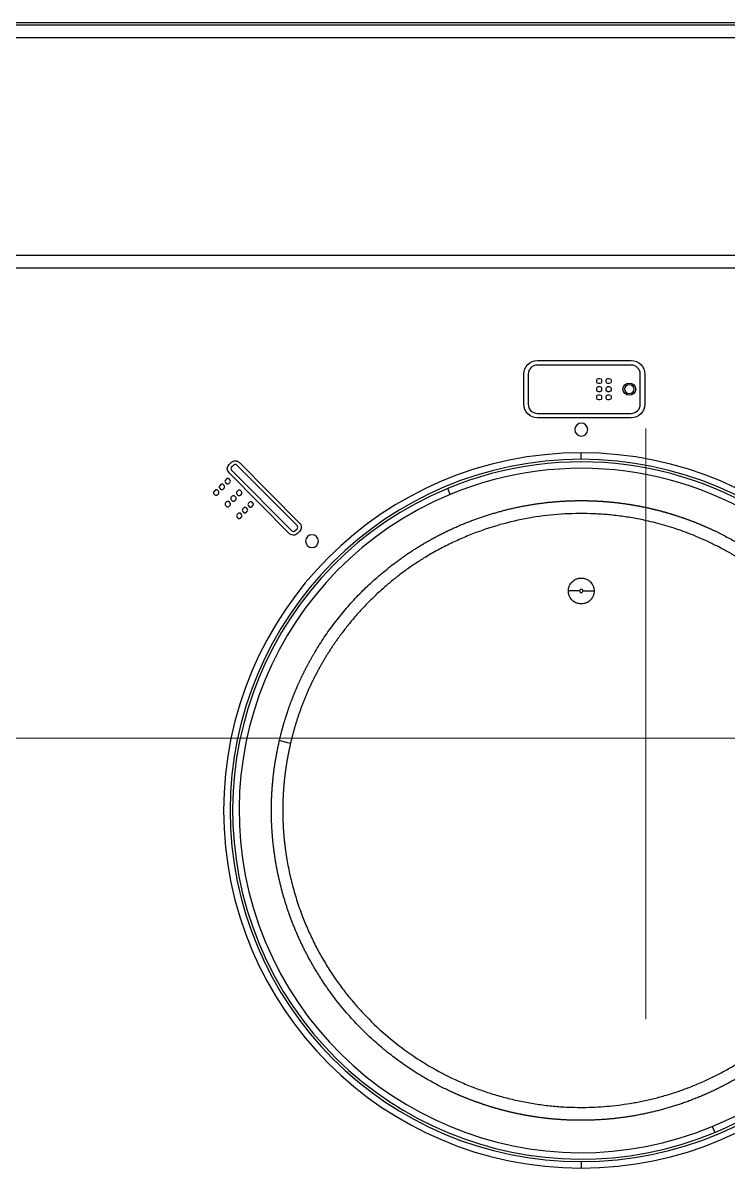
# Model space of a CAD drawing. Extents: x 4885 to 9138, y -729 to 2388.
# Drawn here: x 6215.2 to 6269.8, y 161 to 249.7 of the extents above; entities that cross this region are included whole.
import ezdxf

# ---------------------------------------------------------------- set-up
doc = ezdxf.new("R2010")
doc.units = 0
doc.header["$LTSCALE"] = 10
doc.header["$MEASUREMENT"] = 0
doc.linetypes.add('CENTER2', pattern=[28.575, 19.05, -3.175, 3.175, -3.175])
doc.layers.get('0').update_dxf_attribs({"linetype": 'CONTINUOUS'})
doc.layers.add('Cneter', color=1, linetype='CENTER2', lineweight=13)

msp = doc.modelspace()

# ---------------------------------------------------------------- linework, layer by layer
at = {"color": 7, "linetype": 'Continuous', "lineweight": 25}
for p, q in [((6205.17, 249.531), (6385.925, 249.531)), ((6403.427, 249.688), (6205.175, 249.688)), ((6385.925, 248.531), (6205.17, 248.531)), ((5990.496, 231.688), (6386.354, 231.688)), ((6386.354, 230.688), (5990.496, 230.688)), ((6255.027, 223.543), (6262.299, 223.543)), ((6262.299, 223.191), (6255.027, 223.191)), ((6253.97, 220.149), (6253.97, 222.487)), ((6254.323, 222.487), (6254.323, 220.149)), ((6259.628, 221.888), (6259.628, 222.016)), ((6259.766, 222.153), (6259.867, 222.153)), ((6259.867, 221.751), (6259.766, 221.751)), ((6260.004, 222.016), (6260.004, 221.888)), ((6260.356, 221.888), (6260.356, 222.016)), ((6260.494, 222.153), (6260.595, 222.153)), ((6260.595, 221.751), (6260.494, 221.751)), ((6260.732, 222.016), (6260.732, 221.888)), ((6263.003, 220.149), (6263.003, 222.487)), ((6263.355, 222.487), (6263.355, 220.149)), ((6259.628, 221.254), (6259.628, 221.382)), ((6259.766, 221.519), (6259.867, 221.519)), ((6259.867, 221.116), (6259.766, 221.116)), ((6259.766, 220.885), (6259.867, 220.885)), ((6260.004, 221.382), (6260.004, 221.254)), ((6260.356, 221.254), (6260.356, 221.382)), ((6260.494, 221.519), (6260.595, 221.519)), ((6260.595, 221.116), (6260.494, 221.116)), ((6260.494, 220.885), (6260.595, 220.885)), ((6260.732, 221.382), (6260.732, 221.254)), ((6259.628, 220.62), (6259.628, 220.748)), ((6259.867, 220.482), (6259.766, 220.482)), ((6260.004, 220.748), (6260.004, 220.62)), ((6260.356, 220.62), (6260.356, 220.748)), ((6260.595, 220.482), (6260.494, 220.482)), ((6260.732, 220.748), (6260.732, 220.62)), ((6255.027, 219.445), (6262.299, 219.445)), ((6262.299, 219.092), (6255.027, 219.092)), ((6231.141, 215.484), (6231.303, 215.643)), ((6231.949, 215.641), (6236.608, 210.952)), ((6258.425, 215.888), (6258.425, 216.388)), ((6235.799, 210.148), (6231.14, 214.837)), ((6231.34, 215.036), (6235.999, 210.347)), ((6231.502, 215.443), (6231.341, 215.284)), ((6231.502, 215.443), (6231.502, 215.443)), ((6236.408, 210.753), (6231.749, 215.442)), ((6230.502, 213.925), (6230.42, 213.843)), ((6230.763, 213.861), (6230.7, 213.924)), ((6230.861, 214.084), (6230.924, 214.021)), ((6230.944, 214.363), (6230.862, 214.282)), ((6231.122, 214.02), (6231.204, 214.101)), ((6231.205, 214.299), (6231.142, 214.363)), ((6229.977, 213.207), (6230.04, 213.143)), ((6230.06, 213.486), (6229.978, 213.405)), ((6230.238, 213.142), (6230.32, 213.224)), ((6230.321, 213.422), (6230.258, 213.485)), ((6230.419, 213.645), (6230.482, 213.582)), ((6230.68, 213.581), (6230.762, 213.662)), ((6231.396, 213.023), (6231.314, 212.942)), ((6231.657, 212.959), (6231.594, 213.022)), ((6231.838, 213.462), (6231.756, 213.38)), ((6231.756, 213.182), (6231.818, 213.119)), ((6232.017, 213.118), (6232.099, 213.2)), ((6232.099, 213.398), (6232.036, 213.461)), ((6248.274, 213.167), (6248.083, 213.629)), ((6230.871, 212.305), (6230.934, 212.242)), ((6230.954, 212.584), (6230.872, 212.503)), ((6231.132, 212.241), (6231.214, 212.322)), ((6231.215, 212.52), (6231.152, 212.584)), ((6231.313, 212.744), (6231.376, 212.68)), ((6231.574, 212.68), (6231.656, 212.761)), ((6232.29, 212.122), (6232.208, 212.04)), ((6232.551, 212.057), (6232.488, 212.121)), ((6232.65, 212.281), (6232.713, 212.217)), ((6232.733, 212.56), (6232.651, 212.479)), ((6232.911, 212.217), (6232.993, 212.298)), ((6232.994, 212.496), (6232.931, 212.559)), ((6231.765, 211.403), (6231.828, 211.34)), ((6231.848, 211.683), (6231.766, 211.602)), ((6232.026, 211.339), (6232.108, 211.421)), ((6232.109, 211.619), (6232.046, 211.682)), ((6232.208, 211.842), (6232.27, 211.779)), ((6232.468, 211.778), (6232.55, 211.859)), ((6236.246, 210.346), (6236.407, 210.506)), ((6236.606, 210.306), (6236.445, 210.146)), ((6258.291, 205.688), (6257.427, 205.688)), ((6258.559, 205.688), (6259.424, 205.688)), ((6268.576, 164.21), (6268.768, 163.748)), ((6258.425, 161.488), (6258.425, 160.988))]:
    msp.add_line(p, q, dxfattribs=at)
for centre, radius, start, end in [((6258.425, 218.188), 0.5, 0, 180), ((6258.425, 218.188), 0.5, 180, 0), ((6258.425, 188.688), 27.7, 90, 270), ((6258.425, 188.688), 27.2, 90, 270), ((6258.425, 188.688), 27, 292.52267, 112.52267), ((6258.425, 188.688), 27.7, 270, 90), ((6258.425, 188.688), 27.2, 270, 90), ((6258.425, 188.688), 26.5, 292.52267, 112.52267), ((6258.425, 188.688), 27, 112.52267, 292.52267), ((6258.425, 188.688), 26.5, 112.52267, 292.52267), ((6237.566, 209.548), 0.5, 0, 180), ((6237.566, 209.548), 0.5, 180, 0), ((6258.425, 205.688), 0.134, 359.99998, 179.99999), ((6258.425, 205.688), 0.134, 179.99999, 359.99998)]:
    msp.add_arc(centre, radius, start, end, dxfattribs=at)
msp.add_ellipse((6236.025, 193.906), major_axis=(-0.975, 0.224), ratio=0.029444, start_param=6.283096, end_param=7.739866, dxfattribs=at)
for points in [[(6253.97, 222.487), (6253.97, 223.069), (6254.444, 223.543), (6255.027, 223.543)], [(6262.299, 223.543), (6262.881, 223.543), (6263.355, 223.069), (6263.355, 222.487)], [(6255.027, 223.191), (6254.639, 223.191), (6254.323, 222.875), (6254.323, 222.487)], [(6263.003, 222.487), (6263.003, 222.875), (6262.687, 223.191), (6262.299, 223.191)], [(6259.628, 222.016), (6259.628, 222.092), (6259.69, 222.153), (6259.766, 222.153)], [(6259.766, 221.751), (6259.69, 221.751), (6259.628, 221.812), (6259.628, 221.888)], [(6259.867, 222.153), (6259.943, 222.153), (6260.004, 222.092), (6260.004, 222.016)], [(6260.004, 221.888), (6260.004, 221.812), (6259.943, 221.751), (6259.867, 221.751)], [(6260.356, 222.016), (6260.356, 222.092), (6260.418, 222.153), (6260.494, 222.153)], [(6260.494, 221.751), (6260.418, 221.751), (6260.356, 221.812), (6260.356, 221.888)], [(6260.595, 222.153), (6260.671, 222.153), (6260.732, 222.092), (6260.732, 222.016)], [(6260.732, 221.888), (6260.732, 221.812), (6260.671, 221.751), (6260.595, 221.751)], [(6259.628, 221.382), (6259.628, 221.458), (6259.69, 221.519), (6259.766, 221.519)], [(6259.766, 221.116), (6259.69, 221.116), (6259.628, 221.178), (6259.628, 221.254)], [(6259.628, 220.748), (6259.628, 220.824), (6259.69, 220.885), (6259.766, 220.885)], [(6259.867, 221.519), (6259.943, 221.519), (6260.004, 221.458), (6260.004, 221.382)], [(6260.004, 221.254), (6260.004, 221.178), (6259.943, 221.116), (6259.867, 221.116)], [(6259.867, 220.885), (6259.943, 220.885), (6260.004, 220.824), (6260.004, 220.748)], [(6260.356, 221.382), (6260.356, 221.458), (6260.418, 221.519), (6260.494, 221.519)], [(6260.494, 221.116), (6260.418, 221.116), (6260.356, 221.178), (6260.356, 221.254)], [(6260.356, 220.748), (6260.356, 220.824), (6260.418, 220.885), (6260.494, 220.885)], [(6260.595, 221.519), (6260.671, 221.519), (6260.732, 221.458), (6260.732, 221.382)], [(6260.732, 221.254), (6260.732, 221.178), (6260.671, 221.116), (6260.595, 221.116)], [(6260.595, 220.885), (6260.671, 220.885), (6260.732, 220.824), (6260.732, 220.748)], [(6255.027, 219.092), (6254.444, 219.092), (6253.97, 219.566), (6253.97, 220.149)], [(6254.323, 220.149), (6254.323, 219.761), (6254.639, 219.445), (6255.027, 219.445)], [(6259.766, 220.482), (6259.69, 220.482), (6259.628, 220.544), (6259.628, 220.62)], [(6260.004, 220.62), (6260.004, 220.544), (6259.943, 220.482), (6259.867, 220.482)], [(6260.494, 220.482), (6260.418, 220.482), (6260.356, 220.544), (6260.356, 220.62)], [(6260.732, 220.62), (6260.732, 220.544), (6260.671, 220.482), (6260.595, 220.482)], [(6262.299, 219.445), (6262.687, 219.445), (6263.003, 219.761), (6263.003, 220.149)], [(6263.355, 220.149), (6263.355, 219.566), (6262.881, 219.092), (6262.299, 219.092)], [(6231.303, 215.643), (6231.389, 215.729), (6231.504, 215.777), (6231.626, 215.776)], [(6231.626, 215.776), (6231.745, 215.773), (6231.863, 215.728), (6231.949, 215.641)], [(6231.14, 214.837), (6230.962, 215.016), (6230.963, 215.306), (6231.141, 215.484)], [(6231.341, 215.284), (6231.272, 215.216), (6231.272, 215.105), (6231.34, 215.036)], [(6231.625, 215.494), (6231.579, 215.494), (6231.535, 215.476), (6231.502, 215.443)], [(6231.633, 215.494), (6231.631, 215.494), (6231.628, 215.494), (6231.625, 215.494)], [(6231.749, 215.442), (6231.718, 215.474), (6231.677, 215.492), (6231.633, 215.494)], [(6230.42, 213.843), (6230.365, 213.789), (6230.365, 213.7), (6230.419, 213.645)], [(6230.7, 213.924), (6230.646, 213.979), (6230.557, 213.979), (6230.502, 213.925)], [(6230.762, 213.662), (6230.817, 213.717), (6230.817, 213.806), (6230.763, 213.861)], [(6230.862, 214.282), (6230.807, 214.228), (6230.807, 214.139), (6230.861, 214.084)], [(6230.924, 214.021), (6230.979, 213.966), (6231.067, 213.965), (6231.122, 214.02)], [(6231.142, 214.363), (6231.088, 214.418), (6230.999, 214.418), (6230.944, 214.363)], [(6231.204, 214.101), (6231.259, 214.156), (6231.26, 214.244), (6231.205, 214.299)], [(6229.978, 213.405), (6229.923, 213.35), (6229.922, 213.262), (6229.977, 213.207)], [(6230.04, 213.143), (6230.094, 213.088), (6230.183, 213.088), (6230.238, 213.142)], [(6230.258, 213.485), (6230.203, 213.54), (6230.115, 213.541), (6230.06, 213.486)], [(6230.32, 213.224), (6230.375, 213.278), (6230.375, 213.367), (6230.321, 213.422)], [(6230.482, 213.582), (6230.536, 213.527), (6230.625, 213.527), (6230.68, 213.581)], [(6231.314, 212.942), (6231.259, 212.887), (6231.259, 212.799), (6231.313, 212.744)], [(6231.594, 213.022), (6231.54, 213.077), (6231.451, 213.078), (6231.396, 213.023)], [(6231.656, 212.761), (6231.711, 212.815), (6231.712, 212.904), (6231.657, 212.959)], [(6231.756, 213.38), (6231.701, 213.326), (6231.701, 213.237), (6231.756, 213.182)], [(6231.818, 213.119), (6231.873, 213.064), (6231.962, 213.064), (6232.017, 213.118)], [(6232.036, 213.461), (6231.982, 213.516), (6231.893, 213.516), (6231.838, 213.462)], [(6232.099, 213.2), (6232.153, 213.254), (6232.154, 213.343), (6232.099, 213.398)], [(6230.872, 212.503), (6230.817, 212.449), (6230.817, 212.36), (6230.871, 212.305)], [(6230.934, 212.242), (6230.988, 212.187), (6231.077, 212.186), (6231.132, 212.241)], [(6231.152, 212.584), (6231.098, 212.639), (6231.009, 212.639), (6230.954, 212.584)], [(6231.214, 212.322), (6231.269, 212.377), (6231.269, 212.465), (6231.215, 212.52)], [(6231.376, 212.68), (6231.431, 212.625), (6231.519, 212.625), (6231.574, 212.68)], [(6232.208, 212.04), (6232.153, 211.986), (6232.153, 211.897), (6232.208, 211.842)], [(6232.488, 212.121), (6232.434, 212.176), (6232.345, 212.176), (6232.29, 212.122)], [(6232.55, 211.859), (6232.605, 211.914), (6232.606, 212.002), (6232.551, 212.057)], [(6232.651, 212.479), (6232.596, 212.424), (6232.595, 212.336), (6232.65, 212.281)], [(6232.713, 212.217), (6232.767, 212.162), (6232.856, 212.162), (6232.911, 212.217)], [(6232.931, 212.559), (6232.876, 212.614), (6232.788, 212.615), (6232.733, 212.56)], [(6232.993, 212.298), (6233.048, 212.352), (6233.048, 212.441), (6232.994, 212.496)], [(6231.766, 211.602), (6231.711, 211.547), (6231.711, 211.458), (6231.765, 211.403)], [(6231.828, 211.34), (6231.883, 211.285), (6231.971, 211.285), (6232.026, 211.339)], [(6232.046, 211.682), (6231.992, 211.737), (6231.903, 211.737), (6231.848, 211.683)], [(6232.108, 211.421), (6232.163, 211.475), (6232.164, 211.564), (6232.109, 211.619)], [(6232.27, 211.779), (6232.325, 211.724), (6232.413, 211.723), (6232.468, 211.778)], [(6235.999, 210.347), (6236.032, 210.314), (6236.068, 210.296), (6236.123, 210.295)], [(6236.123, 210.295), (6236.169, 210.295), (6236.213, 210.313), (6236.246, 210.346)], [(6236.407, 210.506), (6236.44, 210.539), (6236.459, 210.583), (6236.459, 210.629)], [(6236.459, 210.629), (6236.459, 210.676), (6236.441, 210.72), (6236.408, 210.753)], [(6236.741, 210.628), (6236.741, 210.506), (6236.693, 210.392), (6236.606, 210.306)], [(6236.608, 210.952), (6236.694, 210.865), (6236.741, 210.751), (6236.741, 210.628)], [(6236.1, 210.014), (6235.986, 210.019), (6235.88, 210.067), (6235.799, 210.148)], [(6236.121, 210.013), (6236.115, 210.013), (6236.107, 210.013), (6236.1, 210.014)], [(6236.445, 210.146), (6236.359, 210.06), (6236.244, 210.013), (6236.121, 210.013)]]:
    msp.add_open_spline(points, degree=3, dxfattribs=at)
for points, knots in [([(6262.155, 220.846), (6261.88, 220.846), (6261.656, 221.058), (6261.656, 221.578), (6261.88, 221.79), (6262.155, 221.79)], [0, 0, 0, 0, 0.5, 0.5, 1, 1, 1, 1]), ([(6262.155, 221.79), (6262.431, 221.79), (6262.655, 221.578), (6262.655, 221.058), (6262.431, 220.846), (6262.155, 220.846)], [0, 0, 0, 0, 0.5, 0.5, 1, 1, 1, 1]), ([(6262.155, 221.662), (6261.95, 221.662), (6261.783, 221.508), (6261.783, 221.128), (6261.95, 220.974), (6262.155, 220.974)], [0, 0, 0, 0, 0.5, 0.5, 1, 1, 1, 1]), ([(6262.155, 220.974), (6262.361, 220.974), (6262.528, 221.128), (6262.528, 221.508), (6262.361, 221.662), (6262.155, 221.662)], [0, 0, 0, 0, 0.5, 0.5, 1, 1, 1, 1]), ([(6235.05, 194.13), (6235.056, 194.155), (6235.068, 194.207), (6235.087, 194.284), (6235.105, 194.361), (6235.124, 194.439), (6235.143, 194.516), (6235.163, 194.594), (6235.183, 194.672), (6235.203, 194.749), (6235.224, 194.827), (6235.244, 194.905), (6235.265, 194.984), (6235.287, 195.062), (6235.309, 195.14), (6235.331, 195.219), (6235.353, 195.298), (6235.376, 195.376), (6235.399, 195.455), (6235.422, 195.534), (6235.446, 195.613), (6235.47, 195.692), (6235.494, 195.771), (6235.519, 195.851), (6235.544, 195.93), (6235.569, 196.01), (6235.595, 196.089), (6235.621, 196.169), (6235.647, 196.249), (6235.674, 196.329), (6235.701, 196.409), (6235.728, 196.489), (6235.756, 196.569), (6235.784, 196.649), (6235.812, 196.729), (6235.841, 196.81), (6235.87, 196.89), (6235.899, 196.971), (6235.929, 197.051), (6235.959, 197.132), (6235.99, 197.213), (6236.021, 197.293), (6236.052, 197.374), (6236.084, 197.455), (6236.116, 197.536), (6236.148, 197.617), (6236.18, 197.698), (6236.214, 197.779), (6236.247, 197.86), (6236.281, 197.942), (6236.315, 198.023), (6236.349, 198.104), (6236.384, 198.186), (6236.42, 198.267), (6236.455, 198.349), (6236.491, 198.43), (6236.528, 198.512), (6236.564, 198.593), (6236.602, 198.675), (6236.639, 198.757), (6236.677, 198.838), (6236.715, 198.92), (6236.754, 199.002), (6236.793, 199.083), (6236.833, 199.165), (6236.872, 199.247), (6236.913, 199.329), (6236.953, 199.411), (6236.995, 199.492), (6237.036, 199.574), (6237.078, 199.656), (6237.12, 199.738), (6237.163, 199.82), (6237.206, 199.902), (6237.249, 199.984), (6237.293, 200.066), (6237.337, 200.147), (6237.382, 200.229), (6237.427, 200.311), (6237.473, 200.393), (6237.519, 200.475), (6237.565, 200.557), (6237.612, 200.638), (6237.659, 200.72), (6237.707, 200.802), (6237.755, 200.884), (6237.901, 201.131), (6238.152, 201.539), (6238.519, 202.101), (6238.902, 202.652), (6239.3, 203.192), (6239.712, 203.721), (6240.14, 204.238), (6240.582, 204.744), (6241.038, 205.236), (6241.507, 205.716), (6241.99, 206.182), (6242.485, 206.635), (6242.993, 207.073), (6243.513, 207.498), (6243.914, 207.806), (6244.187, 208.009), (6244.327, 208.111), (6244.468, 208.213), (6244.61, 208.313), (6244.751, 208.413), (6244.894, 208.51), (6245.037, 208.607), (6245.18, 208.703), (6245.324, 208.797), (6245.468, 208.891), (6245.613, 208.983), (6245.758, 209.073), (6245.903, 209.163), (6246.049, 209.252), (6246.195, 209.339), (6246.342, 209.425), (6246.489, 209.51), (6246.636, 209.594), (6246.784, 209.676), (6246.931, 209.757), (6247.08, 209.838), (6247.228, 209.917), (6247.377, 209.995), (6247.526, 210.071), (6247.676, 210.147), (6247.825, 210.221), (6247.975, 210.294), (6248.125, 210.366), (6248.276, 210.437), (6248.426, 210.507), (6248.577, 210.575), (6248.728, 210.642), (6248.879, 210.709), (6249.031, 210.774), (6249.182, 210.837), (6249.334, 210.9), (6249.486, 210.962), (6249.638, 211.022), (6249.79, 211.081), (6249.943, 211.14), (6250.095, 211.197), (6250.248, 211.253), (6250.4, 211.307), (6250.553, 211.361), (6250.706, 211.413), (6250.859, 211.465), (6251.012, 211.515), (6251.165, 211.564), (6251.318, 211.612), (6251.471, 211.659), (6251.624, 211.705), (6251.777, 211.75), (6251.931, 211.793), (6252.084, 211.836), (6252.237, 211.877), (6252.39, 211.918), (6252.544, 211.957), (6252.697, 211.995), (6252.85, 212.032), (6253.003, 212.068), (6253.156, 212.103), (6253.309, 212.137), (6253.462, 212.17), (6253.615, 212.202), (6253.767, 212.232), (6253.92, 212.262), (6254.073, 212.291), (6254.225, 212.318), (6254.378, 212.345), (6254.53, 212.37), (6254.682, 212.395), (6254.834, 212.418), (6254.986, 212.441), (6255.138, 212.462), (6255.289, 212.483), (6255.441, 212.502), (6255.592, 212.521), (6255.743, 212.538), (6255.894, 212.555), (6256.044, 212.57), (6256.195, 212.585), (6256.345, 212.598), (6256.495, 212.611), (6256.645, 212.623), (6256.795, 212.633), (6256.944, 212.643), (6257.094, 212.652), (6257.243, 212.659), (6257.391, 212.666), (6257.54, 212.672), (6257.688, 212.677), (6257.836, 212.681), (6257.984, 212.685), (6258.131, 212.687), (6258.278, 212.688), (6258.376, 212.688), (6258.425, 212.688)], [0, 0, 0, 0, 0.002455, 0.004915, 0.007381, 0.009853, 0.012332, 0.014816, 0.017305, 0.019801, 0.022303, 0.02481, 0.027324, 0.029843, 0.032368, 0.034899, 0.037436, 0.039979, 0.042527, 0.045082, 0.047642, 0.050209, 0.052781, 0.055359, 0.057943, 0.060533, 0.063129, 0.06573, 0.068338, 0.070951, 0.073571, 0.076196, 0.078827, 0.081464, 0.084107, 0.086756, 0.08941, 0.092071, 0.094737, 0.09741, 0.100088, 0.102772, 0.105462, 0.108158, 0.11086, 0.113567, 0.116281, 0.119, 0.121726, 0.124457, 0.127194, 0.129937, 0.132686, 0.135441, 0.138202, 0.140968, 0.143741, 0.146519, 0.149304, 0.152094, 0.15489, 0.157692, 0.1605, 0.163314, 0.166133, 0.168959, 0.17179, 0.174628, 0.177471, 0.18032, 0.183175, 0.186036, 0.188903, 0.191776, 0.194654, 0.197539, 0.200429, 0.203326, 0.206228, 0.209136, 0.21205, 0.21497, 0.217896, 0.220828, 0.223765, 0.226709, 0.229658, 0.250499, 0.271341, 0.292183, 0.313026, 0.33387, 0.354714, 0.375559, 0.396405, 0.417251, 0.438098, 0.458946, 0.479795, 0.500644, 0.521494, 0.52691, 0.532317, 0.537715, 0.543104, 0.548484, 0.553854, 0.559216, 0.564568, 0.569911, 0.575245, 0.58057, 0.585886, 0.591192, 0.59649, 0.601778, 0.607057, 0.612327, 0.617588, 0.62284, 0.628083, 0.633317, 0.638541, 0.643757, 0.648963, 0.65416, 0.659348, 0.664527, 0.669697, 0.674858, 0.68001, 0.685152, 0.690286, 0.69541, 0.700526, 0.705632, 0.710729, 0.715817, 0.720896, 0.725966, 0.731027, 0.736078, 0.741121, 0.746155, 0.751179, 0.756195, 0.761201, 0.766198, 0.771187, 0.776166, 0.781136, 0.786097, 0.791049, 0.795992, 0.800926, 0.805851, 0.810766, 0.815673, 0.820571, 0.825459, 0.830339, 0.835209, 0.840071, 0.844923, 0.849767, 0.854601, 0.859427, 0.864243, 0.86905, 0.873849, 0.878638, 0.883418, 0.888189, 0.892952, 0.897705, 0.902449, 0.907184, 0.91191, 0.916628, 0.921336, 0.926035, 0.930725, 0.935406, 0.940079, 0.944742, 0.949396, 0.954041, 0.958678, 0.963305, 0.967923, 0.972532, 0.977133, 0.981724, 0.986307, 0.99088, 0.995444, 1, 1, 1, 1]), ([(6258.425, 212.688), (6258.45, 212.688), (6258.501, 212.688), (6258.576, 212.688), (6258.652, 212.687), (6258.728, 212.687), (6258.803, 212.686), (6258.879, 212.684), (6258.955, 212.683), (6259.031, 212.681), (6259.107, 212.679), (6259.183, 212.677), (6259.26, 212.674), (6259.336, 212.671), (6259.413, 212.668), (6259.489, 212.665), (6259.566, 212.661), (6259.642, 212.658), (6259.719, 212.654), (6259.796, 212.649), (6259.873, 212.645), (6259.95, 212.64), (6260.027, 212.635), (6260.104, 212.63), (6260.181, 212.624), (6260.258, 212.618), (6260.336, 212.612), (6260.413, 212.606), (6260.49, 212.599), (6260.568, 212.593), (6260.645, 212.586), (6260.723, 212.578), (6260.801, 212.571), (6260.879, 212.563), (6260.956, 212.555), (6261.034, 212.546), (6261.112, 212.538), (6261.19, 212.529), (6261.268, 212.52), (6261.346, 212.51), (6261.425, 212.5), (6261.503, 212.49), (6261.581, 212.48), (6261.659, 212.47), (6261.738, 212.459), (6261.816, 212.448), (6261.895, 212.436), (6261.973, 212.425), (6262.052, 212.413), (6262.13, 212.401), (6262.209, 212.388), (6262.288, 212.376), (6262.367, 212.363), (6262.445, 212.349), (6262.524, 212.336), (6262.603, 212.322), (6262.682, 212.308), (6262.761, 212.294), (6262.84, 212.279), (6262.919, 212.264), (6262.998, 212.249), (6263.077, 212.233), (6263.156, 212.218), (6263.236, 212.201), (6263.315, 212.185), (6263.394, 212.169), (6263.473, 212.152), (6263.553, 212.134), (6263.632, 212.117), (6263.711, 212.099), (6263.791, 212.081), (6263.87, 212.063), (6263.949, 212.044), (6264.029, 212.025), (6264.108, 212.006), (6264.188, 211.986), (6264.267, 211.967), (6264.347, 211.946), (6264.426, 211.926), (6264.506, 211.905), (6264.586, 211.884), (6264.665, 211.863), (6264.745, 211.842), (6264.824, 211.82), (6264.904, 211.798), (6264.983, 211.775), (6265.063, 211.752), (6265.143, 211.729), (6265.222, 211.706), (6265.302, 211.682), (6265.382, 211.658), (6265.461, 211.634), (6265.541, 211.609), (6265.62, 211.585), (6265.7, 211.559), (6265.78, 211.534), (6265.859, 211.508), (6265.939, 211.482), (6266.019, 211.456), (6266.098, 211.429), (6266.178, 211.402), (6266.257, 211.375), (6266.337, 211.347), (6266.416, 211.319), (6266.496, 211.291), (6266.575, 211.262), (6266.655, 211.233), (6266.734, 211.204), (6266.814, 211.175), (6266.893, 211.145), (6266.973, 211.115), (6267.052, 211.084), (6267.131, 211.054), (6267.211, 211.023), (6267.29, 210.991), (6267.369, 210.96), (6267.448, 210.928), (6267.528, 210.895), (6267.607, 210.863), (6267.686, 210.83), (6267.765, 210.797), (6267.844, 210.763), (6267.923, 210.729), (6268.002, 210.695), (6268.081, 210.661), (6268.16, 210.626), (6268.239, 210.591), (6268.317, 210.555), (6268.396, 210.519), (6268.475, 210.483), (6268.553, 210.447), (6268.632, 210.41), (6268.711, 210.373), (6269.038, 210.217), (6269.628, 209.921), (6270.482, 209.448), (6271.366, 208.91), (6272.275, 208.3), (6273.032, 207.738), (6273.635, 207.256), (6274.08, 206.883), (6274.516, 206.499), (6274.942, 206.104), (6275.359, 205.699), (6275.766, 205.284), (6276.162, 204.86), (6276.548, 204.426), (6276.924, 203.983), (6277.288, 203.531), (6277.604, 203.119), (6277.874, 202.752), (6278.101, 202.433), (6278.321, 202.113), (6278.534, 201.791), (6278.741, 201.468), (6278.941, 201.145), (6279.134, 200.82), (6279.321, 200.495), (6279.502, 200.17), (6279.676, 199.844), (6279.844, 199.518), (6280.006, 199.192), (6280.162, 198.865), (6280.311, 198.539), (6280.455, 198.214), (6280.593, 197.889), (6280.725, 197.564), (6280.851, 197.24), (6280.972, 196.917), (6281.087, 196.594), (6281.196, 196.273), (6281.3, 195.953), (6281.399, 195.634), (6281.493, 195.316), (6281.581, 194.999), (6281.665, 194.684), (6281.744, 194.371), (6281.817, 194.059), (6281.874, 193.806), (6281.915, 193.611), (6281.944, 193.473), (6281.971, 193.336), (6281.998, 193.198), (6282.024, 193.06), (6282.049, 192.922), (6282.073, 192.784), (6282.097, 192.645), (6282.12, 192.507), (6282.142, 192.368), (6282.163, 192.229), (6282.183, 192.09), (6282.203, 191.951), (6282.221, 191.811), (6282.239, 191.672), (6282.256, 191.532), (6282.273, 191.393), (6282.288, 191.253), (6282.303, 191.113), (6282.316, 190.973), (6282.329, 190.833), (6282.342, 190.692), (6282.353, 190.552), (6282.363, 190.412), (6282.373, 190.271), (6282.382, 190.13), (6282.39, 189.99), (6282.397, 189.849), (6282.404, 189.708), (6282.409, 189.567), (6282.414, 189.427), (6282.418, 189.286), (6282.421, 189.145), (6282.423, 189.003), (6282.425, 188.862), (6282.425, 188.721), (6282.425, 188.58), (6282.424, 188.439), (6282.422, 188.298), (6282.419, 188.157), (6282.416, 188.015), (6282.412, 187.874), (6282.406, 187.733), (6282.4, 187.592), (6282.393, 187.451), (6282.386, 187.31), (6282.377, 187.169), (6282.368, 187.027), (6282.358, 186.886), (6282.347, 186.745), (6282.335, 186.604), (6282.322, 186.463), (6282.308, 186.323), (6282.294, 186.182), (6282.279, 186.041), (6282.263, 185.9), (6282.246, 185.76), (6282.228, 185.619), (6282.21, 185.479), (6282.19, 185.338), (6282.17, 185.198), (6282.149, 185.058), (6282.127, 184.918), (6282.105, 184.778), (6282.081, 184.638), (6282.057, 184.498), (6282.032, 184.359), (6282.006, 184.219), (6281.979, 184.08), (6281.951, 183.941), (6281.923, 183.802), (6281.893, 183.663), (6281.863, 183.524), (6281.832, 183.386), (6281.811, 183.293), (6281.8, 183.247)], [0, 0, 0, 0, 0.001746, 0.003493, 0.005243, 0.006994, 0.008748, 0.010504, 0.012261, 0.014021, 0.015783, 0.017547, 0.019312, 0.02108, 0.02285, 0.024622, 0.026396, 0.028172, 0.02995, 0.03173, 0.033512, 0.035296, 0.037083, 0.038871, 0.040661, 0.042453, 0.044248, 0.046044, 0.047842, 0.049643, 0.051445, 0.05325, 0.055056, 0.056865, 0.058675, 0.060488, 0.062303, 0.064119, 0.065938, 0.067759, 0.069582, 0.071406, 0.073233, 0.075062, 0.076893, 0.078726, 0.080561, 0.082398, 0.084238, 0.086079, 0.087922, 0.089767, 0.091614, 0.093464, 0.095315, 0.097169, 0.099024, 0.100882, 0.102741, 0.104603, 0.106466, 0.108332, 0.1102, 0.112069, 0.113941, 0.115815, 0.117691, 0.119569, 0.121449, 0.123331, 0.125215, 0.127101, 0.128989, 0.13088, 0.132772, 0.134666, 0.136562, 0.138461, 0.140361, 0.142264, 0.144168, 0.146075, 0.147984, 0.149894, 0.151807, 0.153722, 0.155639, 0.157557, 0.159478, 0.161401, 0.163326, 0.165253, 0.167183, 0.169114, 0.171047, 0.172982, 0.17492, 0.176859, 0.1788, 0.180744, 0.182689, 0.184637, 0.186587, 0.188538, 0.190492, 0.192448, 0.194406, 0.196365, 0.198327, 0.200291, 0.202257, 0.204226, 0.206196, 0.208168, 0.210142, 0.212119, 0.214097, 0.216077, 0.21806, 0.220044, 0.222031, 0.22402, 0.22601, 0.228003, 0.229998, 0.231995, 0.233994, 0.235995, 0.237998, 0.240003, 0.24201, 0.244019, 0.24603, 0.248044, 0.269258, 0.291852, 0.315828, 0.341184, 0.367922, 0.381382, 0.394842, 0.408302, 0.421762, 0.435222, 0.448683, 0.462143, 0.475603, 0.489064, 0.502525, 0.515986, 0.52512, 0.53419, 0.543196, 0.552139, 0.561018, 0.569833, 0.578585, 0.587273, 0.595897, 0.604457, 0.612954, 0.621387, 0.629757, 0.638062, 0.646305, 0.654483, 0.662598, 0.670649, 0.678637, 0.686561, 0.694422, 0.702219, 0.709952, 0.717622, 0.725228, 0.732771, 0.740251, 0.747666, 0.755019, 0.758265, 0.761512, 0.76476, 0.768008, 0.771257, 0.774506, 0.777755, 0.781005, 0.784256, 0.787507, 0.790759, 0.794011, 0.797264, 0.800517, 0.803771, 0.807025, 0.81028, 0.813535, 0.816791, 0.820047, 0.823304, 0.826561, 0.829819, 0.833078, 0.836337, 0.839596, 0.842856, 0.846117, 0.849378, 0.85264, 0.855902, 0.859165, 0.862428, 0.865692, 0.868956, 0.872221, 0.875487, 0.878753, 0.88202, 0.885287, 0.888555, 0.891823, 0.895092, 0.898361, 0.901631, 0.904902, 0.908173, 0.911445, 0.914717, 0.91799, 0.921263, 0.924537, 0.927812, 0.931087, 0.934363, 0.937639, 0.940916, 0.944193, 0.947471, 0.95075, 0.954029, 0.957309, 0.960589, 0.96387, 0.967152, 0.970434, 0.973717, 0.977, 0.980284, 0.983568, 0.986853, 0.990139, 0.993426, 0.996712, 1, 1, 1, 1]), ([(6275.383, 204.322), (6275.338, 204.371), (6274.949, 204.785), (6274.188, 205.538), (6273.049, 206.524), (6272.008, 207.314), (6271.094, 207.935), (6270.326, 208.414), (6269.54, 208.862), (6268.735, 209.28), (6267.731, 209.753), (6266.518, 210.249), (6265.088, 210.73), (6263.753, 211.082), (6262.524, 211.333), (6261.407, 211.505), (6260.28, 211.621), (6258.768, 211.704), (6256.876, 211.672), (6254.627, 211.413), (6252.416, 210.935), (6250.617, 210.357), (6249.214, 209.792), (6248.184, 209.318), (6247.182, 208.796), (6246.273, 208.264), (6245.452, 207.733), (6244.714, 207.214), (6243.997, 206.667), (6243.3, 206.09), (6242.625, 205.485), (6241.972, 204.853), (6241.345, 204.197), (6240.746, 203.519), (6240.175, 202.818), (6239.785, 202.299), (6239.556, 201.979), (6239.475, 201.865), (6239.396, 201.751), (6239.317, 201.637), (6239.239, 201.523), (6239.162, 201.408), (6239.085, 201.293), (6239.009, 201.177), (6238.934, 201.061), (6238.86, 200.945), (6238.787, 200.829), (6238.714, 200.712), (6238.642, 200.595), (6238.571, 200.477), (6238.5, 200.359), (6238.43, 200.241), (6238.361, 200.122), (6238.293, 200.004), (6238.226, 199.884), (6238.159, 199.765), (6238.093, 199.645), (6238.028, 199.525), (6237.963, 199.404), (6237.9, 199.283), (6237.837, 199.162), (6237.775, 199.041), (6237.713, 198.919), (6237.653, 198.796), (6237.593, 198.674), (6237.534, 198.551), (6237.475, 198.428), (6237.418, 198.304), (6237.361, 198.18), (6237.305, 198.056), (6237.249, 197.931), (6237.195, 197.807), (6237.141, 197.681), (6237.088, 197.556), (6237.035, 197.43), (6236.984, 197.304), (6236.933, 197.177), (6236.883, 197.05), (6236.834, 196.923), (6236.785, 196.795), (6236.737, 196.667), (6236.69, 196.539), (6236.644, 196.41), (6236.598, 196.281), (6236.553, 196.152), (6236.509, 196.023), (6236.466, 195.893), (6236.424, 195.762), (6236.382, 195.632), (6236.341, 195.501), (6236.3, 195.369), (6236.261, 195.238), (6236.222, 195.106), (6236.184, 194.974), (6236.147, 194.841), (6236.11, 194.708), (6236.075, 194.575), (6236.04, 194.441), (6236.005, 194.307), (6235.972, 194.173), (6235.939, 194.038), (6235.918, 193.948), (6235.907, 193.903)], [0, 0, 0, 0, 0.003986, 0.034143, 0.064257, 0.094457, 0.112566, 0.130658, 0.14876, 0.1669, 0.185106, 0.215386, 0.245507, 0.275596, 0.29815, 0.320717, 0.343351, 0.366105, 0.411516, 0.456608, 0.501675, 0.547016, 0.569805, 0.592465, 0.615048, 0.63761, 0.655684, 0.673738, 0.691798, 0.709891, 0.728046, 0.74628, 0.764439, 0.782551, 0.800643, 0.818744, 0.821531, 0.824315, 0.827096, 0.829873, 0.832648, 0.835419, 0.838188, 0.840954, 0.843717, 0.846478, 0.849236, 0.851992, 0.854745, 0.857496, 0.860245, 0.862993, 0.865738, 0.868481, 0.871223, 0.873963, 0.876702, 0.879439, 0.882175, 0.884909, 0.887643, 0.890375, 0.893107, 0.895838, 0.898568, 0.901297, 0.904026, 0.906755, 0.909483, 0.912211, 0.914939, 0.917667, 0.920395, 0.923124, 0.925852, 0.928581, 0.93131, 0.93404, 0.936771, 0.939503, 0.942235, 0.944969, 0.947703, 0.950439, 0.953176, 0.955914, 0.958654, 0.961396, 0.964139, 0.966884, 0.969631, 0.97238, 0.975131, 0.977884, 0.980639, 0.983397, 0.986158, 0.988921, 0.991686, 0.994455, 0.997226, 1, 1, 1, 1]), ([(6257.427, 205.688), (6257.427, 205.754), (6257.433, 205.819), (6257.452, 205.915), (6257.46, 205.947), (6257.479, 206.009), (6257.49, 206.041), (6257.528, 206.131), (6257.558, 206.189), (6257.603, 206.257), (6257.613, 206.27), (6257.632, 206.296), (6257.642, 206.309), (6257.674, 206.348), (6257.696, 206.372), (6257.765, 206.441), (6257.815, 206.483), (6257.883, 206.528), (6257.897, 206.537), (6257.925, 206.554), (6257.968, 206.578), (6258.041, 206.613), (6258.103, 206.635), (6258.15, 206.65), (6258.165, 206.654), (6258.197, 206.662), (6258.213, 206.666), (6258.294, 206.682), (6258.359, 206.688), (6258.425, 206.688)], [0, 0, 0, 0, 0.125, 0.125, 0.1875, 0.1875, 0.25, 0.25, 0.375, 0.375, 0.40625, 0.40625, 0.4375, 0.4375, 0.5, 0.5, 0.625, 0.625, 0.65625, 0.65625, 0.6875, 0.75, 0.8125, 0.8125, 0.84375, 0.84375, 0.875, 0.875, 1, 1, 1, 1]), ([(6258.425, 206.688), (6258.491, 206.688), (6258.556, 206.682), (6258.652, 206.663), (6258.683, 206.655), (6258.746, 206.636), (6258.777, 206.625), (6258.868, 206.587), (6258.925, 206.556), (6258.993, 206.511), (6259.007, 206.502), (6259.033, 206.482), (6259.046, 206.472), (6259.084, 206.441), (6259.108, 206.419), (6259.177, 206.349), (6259.219, 206.299), (6259.264, 206.231), (6259.273, 206.217), (6259.29, 206.189), (6259.314, 206.146), (6259.349, 206.072), (6259.371, 206.011), (6259.385, 205.964), (6259.39, 205.948), (6259.398, 205.917), (6259.401, 205.9), (6259.417, 205.82), (6259.424, 205.754), (6259.424, 205.688)], [0, 0, 0, 0, 0.125, 0.125, 0.1875, 0.1875, 0.25, 0.25, 0.375, 0.375, 0.40625, 0.40625, 0.4375, 0.4375, 0.5, 0.5, 0.625, 0.625, 0.65625, 0.65625, 0.6875, 0.75, 0.8125, 0.8125, 0.84375, 0.84375, 0.875, 0.875, 1, 1, 1, 1]), ([(6258.425, 204.688), (6258.359, 204.688), (6258.294, 204.695), (6258.199, 204.714), (6258.167, 204.722), (6258.104, 204.741), (6258.073, 204.752), (6257.982, 204.79), (6257.925, 204.82), (6257.857, 204.866), (6257.844, 204.875), (6257.818, 204.895), (6257.805, 204.905), (6257.766, 204.936), (6257.742, 204.958), (6257.673, 205.027), (6257.632, 205.078), (6257.586, 205.146), (6257.577, 205.16), (6257.56, 205.188), (6257.536, 205.231), (6257.501, 205.305), (6257.48, 205.366), (6257.465, 205.413), (6257.461, 205.429), (6257.453, 205.46), (6257.449, 205.477), (6257.433, 205.557), (6257.427, 205.622), (6257.427, 205.688)], [0, 0, 0, 0, 0.125, 0.125, 0.1875, 0.1875, 0.25, 0.25, 0.375, 0.375, 0.40625, 0.40625, 0.4375, 0.4375, 0.5, 0.5, 0.625, 0.625, 0.65625, 0.65625, 0.6875, 0.75, 0.8125, 0.8125, 0.84375, 0.84375, 0.875, 0.875, 1, 1, 1, 1]), ([(6259.424, 205.688), (6259.424, 205.622), (6259.417, 205.558), (6259.398, 205.462), (6259.39, 205.43), (6259.371, 205.367), (6259.36, 205.336), (6259.323, 205.246), (6259.292, 205.188), (6259.247, 205.12), (6259.238, 205.107), (6259.218, 205.08), (6259.208, 205.067), (6259.177, 205.029), (6259.155, 205.005), (6259.086, 204.936), (6259.036, 204.894), (6258.967, 204.849), (6258.954, 204.84), (6258.925, 204.823), (6258.883, 204.798), (6258.809, 204.764), (6258.748, 204.741), (6258.701, 204.727), (6258.685, 204.723), (6258.653, 204.715), (6258.637, 204.711), (6258.556, 204.695), (6258.491, 204.688), (6258.425, 204.688)], [0, 0, 0, 0, 0.125, 0.125, 0.1875, 0.1875, 0.25, 0.25, 0.375, 0.375, 0.40625, 0.40625, 0.4375, 0.4375, 0.5, 0.5, 0.625, 0.625, 0.65625, 0.65625, 0.6875, 0.75, 0.8125, 0.8125, 0.84375, 0.84375, 0.875, 0.875, 1, 1, 1, 1]), ([(6258.425, 164.688), (6258.4, 164.688), (6258.35, 164.689), (6258.274, 164.689), (6258.199, 164.689), (6258.123, 164.69), (6258.048, 164.691), (6257.972, 164.693), (6257.896, 164.694), (6257.82, 164.696), (6257.745, 164.698), (6257.669, 164.7), (6257.593, 164.703), (6257.517, 164.706), (6257.441, 164.709), (6257.365, 164.712), (6257.289, 164.715), (6257.212, 164.719), (6257.136, 164.723), (6257.06, 164.727), (6256.984, 164.732), (6256.907, 164.736), (6256.831, 164.741), (6256.754, 164.747), (6256.678, 164.752), (6256.601, 164.758), (6256.525, 164.764), (6256.448, 164.77), (6256.372, 164.776), (6256.295, 164.783), (6256.218, 164.79), (6256.142, 164.797), (6256.065, 164.805), (6255.988, 164.812), (6255.911, 164.82), (6255.834, 164.829), (6255.757, 164.837), (6255.681, 164.846), (6255.604, 164.855), (6255.527, 164.864), (6255.45, 164.874), (6255.373, 164.883), (6255.296, 164.893), (6255.218, 164.904), (6255.141, 164.914), (6255.064, 164.925), (6254.987, 164.936), (6254.91, 164.947), (6254.833, 164.959), (6254.756, 164.971), (6254.678, 164.983), (6254.601, 164.995), (6254.524, 165.008), (6254.447, 165.021), (6254.369, 165.034), (6254.292, 165.047), (6254.215, 165.061), (6254.137, 165.075), (6254.06, 165.089), (6253.983, 165.103), (6253.905, 165.118), (6253.828, 165.133), (6253.751, 165.148), (6253.673, 165.164), (6253.596, 165.179), (6253.518, 165.195), (6253.441, 165.212), (6253.364, 165.228), (6253.286, 165.245), (6253.209, 165.262), (6253.132, 165.279), (6253.054, 165.297), (6252.977, 165.315), (6252.899, 165.333), (6252.822, 165.352), (6252.745, 165.37), (6252.667, 165.389), (6252.59, 165.409), (6252.513, 165.428), (6252.435, 165.448), (6252.358, 165.468), (6252.281, 165.488), (6252.203, 165.509), (6252.126, 165.53), (6252.049, 165.551), (6251.972, 165.572), (6251.894, 165.594), (6251.817, 165.616), (6251.74, 165.638), (6251.663, 165.661), (6251.586, 165.684), (6251.509, 165.707), (6251.431, 165.73), (6251.354, 165.754), (6251.277, 165.778), (6251.2, 165.802), (6251.123, 165.826), (6251.046, 165.851), (6250.969, 165.876), (6250.892, 165.901), (6250.815, 165.927), (6250.739, 165.953), (6250.662, 165.979), (6250.585, 166.005), (6250.508, 166.032), (6250.432, 166.059), (6250.355, 166.086), (6250.278, 166.113), (6250.202, 166.141), (6250.125, 166.169), (6250.049, 166.198), (6249.972, 166.226), (6249.896, 166.255), (6249.819, 166.284), (6249.743, 166.314), (6249.667, 166.344), (6249.59, 166.374), (6249.514, 166.404), (6249.438, 166.435), (6249.362, 166.466), (6249.286, 166.497), (6249.21, 166.528), (6249.134, 166.56), (6249.058, 166.592), (6248.982, 166.624), (6248.907, 166.657), (6248.831, 166.69), (6248.755, 166.723), (6248.68, 166.756), (6248.604, 166.79), (6248.529, 166.824), (6248.453, 166.858), (6248.378, 166.893), (6248.061, 167.039), (6247.484, 167.321), (6246.637, 167.775), (6245.742, 168.304), (6244.806, 168.915), (6243.982, 169.513), (6243.282, 170.064), (6242.717, 170.538), (6242.166, 171.03), (6241.63, 171.539), (6241.111, 172.063), (6240.608, 172.604), (6240.121, 173.159), (6239.652, 173.73), (6239.282, 174.209), (6239.002, 174.59), (6238.804, 174.866), (6238.612, 175.143), (6238.424, 175.422), (6238.242, 175.702), (6238.064, 175.982), (6237.891, 176.264), (6237.723, 176.546), (6237.559, 176.829), (6237.4, 177.113), (6237.246, 177.397), (6237.097, 177.682), (6236.952, 177.967), (6236.812, 178.253), (6236.676, 178.538), (6236.545, 178.824), (6236.419, 179.11), (6236.297, 179.396), (6236.179, 179.682), (6236.065, 179.967), (6235.956, 180.252), (6235.851, 180.538), (6235.75, 180.822), (6235.654, 181.106), (6235.561, 181.39), (6235.473, 181.673), (6235.388, 181.956), (6235.308, 182.238), (6235.231, 182.519), (6235.159, 182.799), (6235.09, 183.078), (6235.024, 183.357), (6234.973, 183.588), (6234.934, 183.772), (6234.906, 183.909), (6234.878, 184.047), (6234.852, 184.184), (6234.826, 184.322), (6234.8, 184.46), (6234.776, 184.598), (6234.753, 184.737), (6234.73, 184.875), (6234.708, 185.014), (6234.687, 185.153), (6234.667, 185.292), (6234.647, 185.431), (6234.629, 185.57), (6234.611, 185.71), (6234.594, 185.849), (6234.577, 185.989), (6234.562, 186.129), (6234.547, 186.268), (6234.534, 186.408), (6234.521, 186.548), (6234.509, 186.689), (6234.497, 186.829), (6234.487, 186.969), (6234.477, 187.11), (6234.468, 187.25), (6234.46, 187.391), (6234.453, 187.531), (6234.447, 187.672), (6234.441, 187.813), (6234.436, 187.954), (6234.432, 188.095), (6234.429, 188.236), (6234.427, 188.376), (6234.426, 188.517), (6234.425, 188.659), (6234.425, 188.8), (6234.426, 188.941), (6234.428, 189.082), (6234.431, 189.223), (6234.435, 189.364), (6234.439, 189.505), (6234.444, 189.646), (6234.45, 189.787), (6234.457, 189.928), (6234.465, 190.069), (6234.473, 190.21), (6234.483, 190.351), (6234.493, 190.492), (6234.504, 190.633), (6234.516, 190.774), (6234.529, 190.915), (6234.542, 191.056), (6234.556, 191.197), (6234.572, 191.337), (6234.588, 191.478), (6234.605, 191.618), (6234.622, 191.759), (6234.641, 191.899), (6234.66, 192.04), (6234.68, 192.18), (6234.701, 192.32), (6234.723, 192.46), (6234.746, 192.6), (6234.769, 192.739), (6234.794, 192.879), (6234.819, 193.019), (6234.845, 193.158), (6234.872, 193.297), (6234.899, 193.436), (6234.928, 193.575), (6234.957, 193.714), (6234.987, 193.853), (6235.018, 193.991), (6235.04, 194.084), (6235.05, 194.13)], [0, 0, 0, 0, 0.001745, 0.003491, 0.005238, 0.006987, 0.008737, 0.010488, 0.012241, 0.013995, 0.01575, 0.017507, 0.019265, 0.021024, 0.022785, 0.024547, 0.02631, 0.028075, 0.029841, 0.031608, 0.033376, 0.035146, 0.036918, 0.03869, 0.040464, 0.04224, 0.044016, 0.045794, 0.047574, 0.049354, 0.051136, 0.052919, 0.054704, 0.05649, 0.058277, 0.060066, 0.061856, 0.063647, 0.06544, 0.067234, 0.069029, 0.070826, 0.072624, 0.074423, 0.076224, 0.078026, 0.079829, 0.081634, 0.08344, 0.085247, 0.087056, 0.088866, 0.090677, 0.09249, 0.094304, 0.096119, 0.097936, 0.099754, 0.101574, 0.103394, 0.105216, 0.10704, 0.108865, 0.110691, 0.112518, 0.114347, 0.116177, 0.118009, 0.119841, 0.121676, 0.123511, 0.125348, 0.127186, 0.129026, 0.130866, 0.132709, 0.134552, 0.136397, 0.138243, 0.140091, 0.14194, 0.14379, 0.145642, 0.147495, 0.149349, 0.151205, 0.153062, 0.15492, 0.15678, 0.158641, 0.160503, 0.162367, 0.164232, 0.166099, 0.167967, 0.169836, 0.171706, 0.173578, 0.175451, 0.177326, 0.179202, 0.181079, 0.182957, 0.184837, 0.186719, 0.188601, 0.190485, 0.192371, 0.194257, 0.196145, 0.198035, 0.199925, 0.201818, 0.203711, 0.205606, 0.207502, 0.209399, 0.211298, 0.213198, 0.2151, 0.217003, 0.218907, 0.220813, 0.22272, 0.224628, 0.226538, 0.228449, 0.230361, 0.232275, 0.23419, 0.236106, 0.238024, 0.239943, 0.241864, 0.262301, 0.284556, 0.30863, 0.334523, 0.362234, 0.379341, 0.396449, 0.413557, 0.430666, 0.447775, 0.464884, 0.481993, 0.499103, 0.516213, 0.524119, 0.531983, 0.539806, 0.547587, 0.555326, 0.563024, 0.57068, 0.578295, 0.585867, 0.593399, 0.600888, 0.608337, 0.615743, 0.623108, 0.630432, 0.637714, 0.644954, 0.652153, 0.65931, 0.666426, 0.6735, 0.680533, 0.687524, 0.694474, 0.701382, 0.708249, 0.715075, 0.721859, 0.728601, 0.735302, 0.741962, 0.74858, 0.755157, 0.758402, 0.761647, 0.764892, 0.768138, 0.771384, 0.774632, 0.777879, 0.781127, 0.784376, 0.787625, 0.790874, 0.794124, 0.797375, 0.800626, 0.803878, 0.80713, 0.810383, 0.813636, 0.81689, 0.820144, 0.823399, 0.826655, 0.829911, 0.833167, 0.836424, 0.839682, 0.84294, 0.846199, 0.849458, 0.852718, 0.855978, 0.859239, 0.862501, 0.865763, 0.869025, 0.872288, 0.875552, 0.878816, 0.882081, 0.885346, 0.888612, 0.891879, 0.895146, 0.898414, 0.901682, 0.904951, 0.90822, 0.91149, 0.91476, 0.918031, 0.921303, 0.924575, 0.927848, 0.931122, 0.934396, 0.93767, 0.940945, 0.944221, 0.947497, 0.950774, 0.954052, 0.95733, 0.960609, 0.963888, 0.967168, 0.970448, 0.973729, 0.977011, 0.980293, 0.983576, 0.98686, 0.990144, 0.993429, 0.996714, 1, 1, 1, 1]), ([(6235.907, 193.903), (6235.901, 193.878), (6235.89, 193.828), (6235.873, 193.753), (6235.856, 193.677), (6235.839, 193.602), (6235.822, 193.527), (6235.806, 193.451), (6235.79, 193.376), (6235.775, 193.301), (6235.759, 193.226), (6235.744, 193.15), (6235.729, 193.075), (6235.714, 193), (6235.7, 192.924), (6235.686, 192.849), (6235.672, 192.774), (6235.658, 192.698), (6235.645, 192.623), (6235.632, 192.547), (6235.619, 192.472), (6235.606, 192.397), (6235.594, 192.321), (6235.582, 192.246), (6235.57, 192.17), (6235.558, 192.095), (6235.547, 192.02), (6235.536, 191.944), (6235.525, 191.869), (6235.515, 191.793), (6235.504, 191.718), (6235.494, 191.642), (6235.484, 191.567), (6235.475, 191.491), (6235.466, 191.416), (6235.457, 191.34), (6235.448, 191.265), (6235.439, 191.189), (6235.431, 191.114), (6235.423, 191.038), (6235.415, 190.963), (6235.408, 190.887), (6235.4, 190.812), (6235.393, 190.736), (6235.387, 190.661), (6235.38, 190.585), (6235.374, 190.509), (6235.368, 190.436), (6235.365, 190.388), (6235.363, 190.365)], [0, 0, 0, 0, 0.02156, 0.043105, 0.064637, 0.086154, 0.107659, 0.12915, 0.150628, 0.172093, 0.193545, 0.214986, 0.236414, 0.25783, 0.279235, 0.300628, 0.32201, 0.343382, 0.364742, 0.386092, 0.407432, 0.428762, 0.450082, 0.471393, 0.492694, 0.513986, 0.53527, 0.556545, 0.577812, 0.59907, 0.620321, 0.641564, 0.6628, 0.684029, 0.705251, 0.726466, 0.747675, 0.768877, 0.790074, 0.811265, 0.832451, 0.853631, 0.874807, 0.895978, 0.917144, 0.938306, 0.959464, 0.980619, 1, 1, 1, 1]), ([(6235.363, 190.365), (6235.363, 190.362), (6235.361, 190.335), (6235.357, 190.283), (6235.352, 190.207), (6235.347, 190.131), (6235.342, 190.056), (6235.338, 189.98), (6235.333, 189.904), (6235.329, 189.829), (6235.326, 189.753), (6235.322, 189.678), (6235.319, 189.602), (6235.316, 189.526), (6235.314, 189.45), (6235.311, 189.375), (6235.309, 189.299), (6235.307, 189.223), (6235.306, 189.148), (6235.304, 189.072), (6235.303, 188.996), (6235.302, 188.92), (6235.302, 188.845), (6235.301, 188.769), (6235.301, 188.693), (6235.301, 188.617), (6235.302, 188.542), (6235.302, 188.466), (6235.303, 188.39), (6235.304, 188.314), (6235.306, 188.238), (6235.308, 188.163), (6235.31, 188.087), (6235.312, 188.011), (6235.314, 187.935), (6235.317, 187.859), (6235.32, 187.783), (6235.323, 187.708), (6235.327, 187.632), (6235.33, 187.556), (6235.334, 187.48), (6235.339, 187.404), (6235.343, 187.328), (6235.348, 187.252), (6235.353, 187.176), (6235.358, 187.1), (6235.364, 187.025), (6235.369, 186.949), (6235.375, 186.873), (6235.382, 186.797), (6235.388, 186.721), (6235.395, 186.645), (6235.402, 186.569), (6235.409, 186.493), (6235.417, 186.417), (6235.425, 186.341), (6235.433, 186.265), (6235.441, 186.189), (6235.45, 186.113), (6235.459, 186.037), (6235.468, 185.961), (6235.477, 185.885), (6235.487, 185.809), (6235.496, 185.733), (6235.507, 185.657), (6235.517, 185.581), (6235.528, 185.504), (6235.538, 185.428), (6235.55, 185.352), (6235.561, 185.276), (6235.573, 185.2), (6235.585, 185.124), (6235.597, 185.048), (6235.609, 184.972), (6235.653, 184.709), (6235.735, 184.26), (6235.869, 183.628), (6236.021, 183), (6236.191, 182.376), (6236.378, 181.757), (6236.584, 181.141), (6236.863, 180.379), (6237.231, 179.479), (6237.711, 178.454), (6238.239, 177.457), (6238.624, 176.81), (6238.824, 176.491), (6238.824, 176.491)], [0, 0, 0, 0, 0.000436, 0.005647, 0.010857, 0.016066, 0.021275, 0.026483, 0.031691, 0.036898, 0.042105, 0.047311, 0.052518, 0.057724, 0.06293, 0.068135, 0.073341, 0.078547, 0.083753, 0.088959, 0.094166, 0.099372, 0.104579, 0.109787, 0.114994, 0.120203, 0.125412, 0.130621, 0.135832, 0.141043, 0.146255, 0.151467, 0.156681, 0.161896, 0.167111, 0.172328, 0.177546, 0.182766, 0.187986, 0.193208, 0.198432, 0.203657, 0.208883, 0.214111, 0.219341, 0.224572, 0.229805, 0.23504, 0.240277, 0.245516, 0.250757, 0.256, 0.261245, 0.266492, 0.271741, 0.276993, 0.282247, 0.287504, 0.292763, 0.298025, 0.303289, 0.308556, 0.313825, 0.319097, 0.324373, 0.329651, 0.334932, 0.340216, 0.345503, 0.350793, 0.356086, 0.361383, 0.366683, 0.371986, 0.377293, 0.421714, 0.466105, 0.5105, 0.554937, 0.599451, 0.644079, 0.688855, 0.766948, 0.844705, 0.922314, 0.999965, 1, 1, 1, 1]), ([(6244.997, 169.965), (6245.609, 169.531), (6246.88, 168.72), (6248.564, 167.865), (6249.959, 167.279), (6251.024, 166.89), (6252.104, 166.556), (6253.198, 166.275), (6254.304, 166.048), (6255.42, 165.875), (6256.546, 165.756), (6257.603, 165.697), (6258.588, 165.684), (6259.496, 165.708), (6260.401, 165.767), (6261.302, 165.861), (6262.059, 165.971), (6262.672, 166.078), (6263.144, 166.17), (6263.612, 166.272), (6264.077, 166.383), (6264.538, 166.503), (6264.996, 166.632), (6265.451, 166.77), (6265.902, 166.918), (6266.349, 167.075), (6266.793, 167.241), (6267.233, 167.417), (6267.67, 167.601), (6268.103, 167.795), (6268.533, 167.998), (6268.96, 168.211), (6269.383, 168.432), (6269.802, 168.663), (6270.218, 168.903), (6270.865, 169.294), (6271.724, 169.858), (6272.767, 170.629), (6273.759, 171.453), (6274.701, 172.33), (6275.592, 173.26), (6276.433, 174.243), (6277.06, 175.064), (6277.503, 175.693), (6277.784, 176.111), (6278.055, 176.534), (6278.317, 176.963), (6278.569, 177.397), (6278.812, 177.837), (6279.045, 178.282), (6279.268, 178.733), (6279.432, 179.082), (6279.541, 179.324), (6279.601, 179.458), (6279.66, 179.593), (6279.718, 179.728), (6279.775, 179.863), (6279.831, 179.998), (6279.886, 180.134), (6279.94, 180.27), (6279.994, 180.406), (6280.046, 180.543), (6280.098, 180.68), (6280.149, 180.817), (6280.199, 180.954), (6280.248, 181.092), (6280.296, 181.23), (6280.343, 181.368), (6280.389, 181.506), (6280.434, 181.645), (6280.479, 181.784), (6280.523, 181.923), (6280.565, 182.063), (6280.607, 182.203), (6280.648, 182.343), (6280.688, 182.483), (6280.727, 182.624), (6280.765, 182.765), (6280.803, 182.906), (6280.839, 183.048), (6280.875, 183.189), (6280.91, 183.331), (6280.932, 183.426), (6280.943, 183.474)], [0, 0, 0, 0, 0.049738, 0.099783, 0.124937, 0.149949, 0.174879, 0.199785, 0.224712, 0.249616, 0.274557, 0.299596, 0.319702, 0.339735, 0.359724, 0.3797, 0.399694, 0.41034, 0.420948, 0.431523, 0.442069, 0.45259, 0.46309, 0.473575, 0.484049, 0.494516, 0.50498, 0.515447, 0.52592, 0.536405, 0.546906, 0.557427, 0.567972, 0.578547, 0.589155, 0.599801, 0.628652, 0.657265, 0.685728, 0.714133, 0.742568, 0.771126, 0.799896, 0.81103, 0.822145, 0.833248, 0.844342, 0.855435, 0.86653, 0.877633, 0.88875, 0.899886, 0.903136, 0.906383, 0.909627, 0.912869, 0.916109, 0.919347, 0.922583, 0.925817, 0.929049, 0.93228, 0.935509, 0.938737, 0.941964, 0.94519, 0.948415, 0.951639, 0.954863, 0.958086, 0.961308, 0.964531, 0.967753, 0.970975, 0.974198, 0.977421, 0.980644, 0.983868, 0.987092, 0.990318, 0.993544, 0.996771, 1, 1, 1, 1]), ([(6281.8, 183.247), (6281.794, 183.221), (6281.782, 183.17), (6281.764, 183.093), (6281.745, 183.016), (6281.726, 182.938), (6281.707, 182.861), (6281.687, 182.783), (6281.667, 182.705), (6281.647, 182.627), (6281.627, 182.549), (6281.606, 182.471), (6281.585, 182.393), (6281.563, 182.315), (6281.542, 182.236), (6281.52, 182.158), (6281.497, 182.079), (6281.475, 182), (6281.451, 181.921), (6281.428, 181.842), (6281.404, 181.763), (6281.38, 181.684), (6281.356, 181.605), (6281.331, 181.526), (6281.306, 181.446), (6281.281, 181.367), (6281.255, 181.287), (6281.229, 181.207), (6281.203, 181.127), (6281.176, 181.047), (6281.149, 180.967), (6281.122, 180.887), (6281.094, 180.807), (6281.066, 180.727), (6281.038, 180.647), (6281.009, 180.566), (6280.98, 180.486), (6280.951, 180.405), (6280.921, 180.325), (6280.891, 180.244), (6280.86, 180.163), (6280.829, 180.082), (6280.798, 180.002), (6280.766, 179.921), (6280.734, 179.84), (6280.702, 179.759), (6280.669, 179.677), (6280.636, 179.596), (6280.603, 179.515), (6280.569, 179.434), (6280.535, 179.353), (6280.5, 179.271), (6280.466, 179.19), (6280.43, 179.108), (6280.395, 179.027), (6280.359, 178.945), (6280.322, 178.864), (6280.285, 178.782), (6280.248, 178.7), (6280.211, 178.619), (6280.173, 178.537), (6280.134, 178.455), (6280.096, 178.373), (6280.056, 178.292), (6280.017, 178.21), (6279.977, 178.128), (6279.937, 178.046), (6279.896, 177.964), (6279.855, 177.882), (6279.813, 177.801), (6279.772, 177.719), (6279.729, 177.637), (6279.687, 177.555), (6279.644, 177.473), (6279.6, 177.391), (6279.556, 177.309), (6279.512, 177.227), (6279.467, 177.145), (6279.422, 177.063), (6279.376, 176.982), (6279.33, 176.9), (6279.284, 176.818), (6279.237, 176.736), (6279.19, 176.654), (6279.143, 176.573), (6279.094, 176.491), (6278.95, 176.247), (6278.697, 175.836), (6278.319, 175.257), (6277.906, 174.664), (6277.457, 174.06), (6276.97, 173.447), (6276.472, 172.861), (6275.972, 172.309), (6275.48, 171.797), (6274.973, 171.3), (6274.451, 170.819), (6273.916, 170.353), (6273.367, 169.903), (6272.938, 169.571), (6272.637, 169.348), (6272.47, 169.227), (6272.303, 169.107), (6272.135, 168.99), (6271.967, 168.873), (6271.798, 168.759), (6271.629, 168.647), (6271.459, 168.536), (6271.289, 168.427), (6271.119, 168.32), (6270.948, 168.214), (6270.777, 168.11), (6270.605, 168.008), (6270.433, 167.908), (6270.261, 167.81), (6270.089, 167.713), (6269.916, 167.618), (6269.743, 167.524), (6269.57, 167.433), (6269.396, 167.343), (6269.223, 167.254), (6269.049, 167.168), (6268.875, 167.083), (6268.701, 166.999), (6268.527, 166.918), (6268.353, 166.838), (6268.179, 166.759), (6268.004, 166.683), (6267.83, 166.608), (6267.655, 166.534), (6267.481, 166.462), (6267.306, 166.392), (6267.132, 166.323), (6266.958, 166.256), (6266.783, 166.191), (6266.609, 166.127), (6266.435, 166.064), (6266.261, 166.003), (6266.087, 165.944), (6265.913, 165.886), (6265.739, 165.83), (6265.566, 165.775), (6265.393, 165.722), (6265.219, 165.67), (6265.046, 165.62), (6264.874, 165.571), (6264.701, 165.523), (6264.529, 165.477), (6264.357, 165.433), (6264.185, 165.39), (6264.013, 165.348), (6263.842, 165.308), (6263.671, 165.269), (6263.501, 165.231), (6263.33, 165.195), (6263.16, 165.16), (6262.991, 165.127), (6262.822, 165.094), (6262.653, 165.064), (6262.484, 165.034), (6262.316, 165.006), (6262.149, 164.979), (6261.981, 164.953), (6261.814, 164.929), (6261.648, 164.906), (6261.482, 164.884), (6261.317, 164.863), (6261.152, 164.844), (6260.987, 164.825), (6260.823, 164.808), (6260.659, 164.792), (6260.496, 164.778), (6260.334, 164.764), (6260.172, 164.752), (6260.01, 164.741), (6259.849, 164.731), (6259.689, 164.722), (6259.529, 164.714), (6259.369, 164.707), (6259.211, 164.701), (6259.052, 164.696), (6258.895, 164.693), (6258.738, 164.69), (6258.581, 164.689), (6258.477, 164.689), (6258.425, 164.688)], [0, 0, 0, 0, 0.002455, 0.004917, 0.007384, 0.009857, 0.012336, 0.014821, 0.017312, 0.019808, 0.022311, 0.024819, 0.027334, 0.029854, 0.03238, 0.034912, 0.03745, 0.039993, 0.042543, 0.045099, 0.04766, 0.050227, 0.0528, 0.05538, 0.057965, 0.060555, 0.063152, 0.065755, 0.068363, 0.070978, 0.073598, 0.076224, 0.078857, 0.081495, 0.084138, 0.086788, 0.089444, 0.092106, 0.094773, 0.097446, 0.100126, 0.102811, 0.105502, 0.108199, 0.110902, 0.113611, 0.116325, 0.119046, 0.121772, 0.124505, 0.127243, 0.129987, 0.132737, 0.135493, 0.138255, 0.141023, 0.143796, 0.146576, 0.149361, 0.152153, 0.15495, 0.157753, 0.160562, 0.163377, 0.166198, 0.169025, 0.171857, 0.174696, 0.17754, 0.180391, 0.183247, 0.186109, 0.188977, 0.191851, 0.194731, 0.197617, 0.200508, 0.203406, 0.206309, 0.209219, 0.212134, 0.215055, 0.217982, 0.220915, 0.223854, 0.226799, 0.22975, 0.250275, 0.271752, 0.294181, 0.317562, 0.341896, 0.367181, 0.38923, 0.411278, 0.433326, 0.455374, 0.477423, 0.499471, 0.521519, 0.527947, 0.534355, 0.540744, 0.547114, 0.553465, 0.559797, 0.56611, 0.572404, 0.578679, 0.584934, 0.591171, 0.597389, 0.603587, 0.609767, 0.615928, 0.622069, 0.628192, 0.634295, 0.64038, 0.646445, 0.652492, 0.658519, 0.664527, 0.670517, 0.676487, 0.682438, 0.688371, 0.694284, 0.700178, 0.706054, 0.71191, 0.717747, 0.723566, 0.729365, 0.735145, 0.740907, 0.746649, 0.752372, 0.758077, 0.763762, 0.769429, 0.775076, 0.780705, 0.786314, 0.791905, 0.797476, 0.803029, 0.808562, 0.814077, 0.819573, 0.825049, 0.830507, 0.835946, 0.841366, 0.846767, 0.852149, 0.857512, 0.862856, 0.868181, 0.873487, 0.878775, 0.884043, 0.889293, 0.894523, 0.899735, 0.904928, 0.910101, 0.915256, 0.920392, 0.925509, 0.930608, 0.935687, 0.940747, 0.945789, 0.950812, 0.955815, 0.9608, 0.965766, 0.970713, 0.975642, 0.980551, 0.985442, 0.990313, 0.995166, 1, 1, 1, 1]), ([(6238.824, 176.491), (6239.024, 176.174), (6239.439, 175.548), (6240.108, 174.641), (6240.621, 174.012), (6240.906, 173.683), (6240.945, 173.638)], [0, 0, 0, 0, 0.316133, 0.632724, 0.9504, 1, 1, 1, 1]), ([(6240.945, 173.638), (6241.155, 173.397), (6241.879, 172.601), (6243.198, 171.334), (6244.384, 170.4), (6244.997, 169.965), (6244.997, 169.965)], [0, 0, 0, 0, 0.175234, 0.588856, 0.999875, 1, 1, 1, 1])]:
    msp.add_open_spline(points, degree=3, knots=knots, dxfattribs=at)
at = {"layer": 'Cneter', "lineweight": 5, "ltscale": 0.5}
for p, q in [((6263.435, 172.533), (6263.435, 218.281)), ((6290.238, 194.293), (6089.46, 194.293))]:
    msp.add_line(p, q, dxfattribs=at)

doc.saveas('drawing.dxf')
